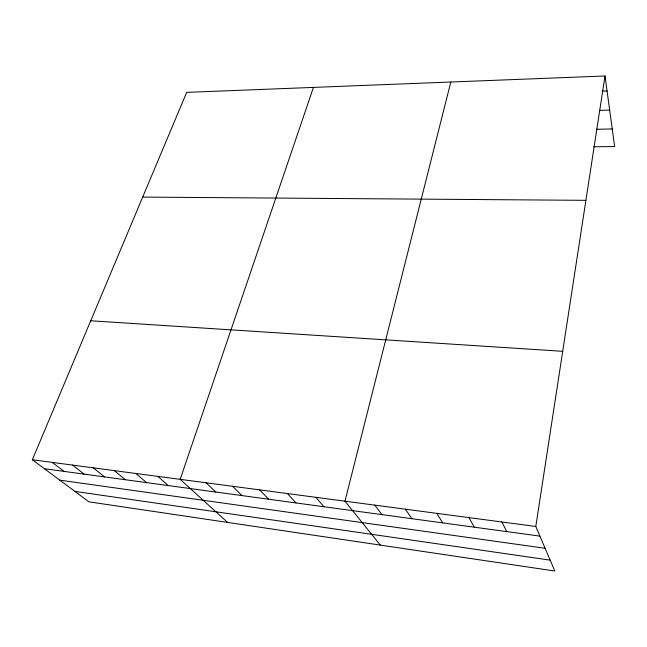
<?xml version="1.0" encoding="UTF-8"?>
<svg xmlns="http://www.w3.org/2000/svg" width="647" height="647" viewBox="0 0 647 647"><rect width="100%" height="100%" fill="white"/><g stroke="black" fill="none" stroke-linecap="round" stroke-linejoin="round"><path stroke-width="0.97" d="M535.797 526.472L605.01 75.982L186.684 92.367L32.35 459.758L88.938 501.829L554.811 571.018L535.797 526.472L32.35 459.758M450.822 82.023L344.98 501.182L380.339 545.106M313.431 87.402L180.181 479.346L227.607 522.428M602.139 91.138L607.064 90.976M599.664 110.37L609.676 110.103M596.566 129.279L612.256 128.971M593.655 146.788L614.65 146.521L605.01 75.982M142.696 197.092L585.907 200.335M90.734 320.775L562.712 351.305M44.408 468.727L539.905 536.104M59.775 480.147L545.097 548.276M74.898 491.397L550.16 560.124M52.27 462.395L64.093 471.404M72.569 465.088L84.142 474.13M93.265 467.83L104.579 476.904M114.357 470.628L125.397 479.734M135.87 473.475L146.626 482.622M157.803 476.386L168.269 485.565M206.07 482.775L215.847 492.035M232.564 486.285L241.954 495.586M259.673 489.884L268.651 499.217M287.43 493.564L295.978 502.937M315.857 497.325L323.945 506.738M374.823 505.137L381.916 514.624M405.402 509.189L411.969 518.708M436.765 513.346L442.766 522.897M468.929 517.608L474.332 527.192M501.926 521.983L506.706 531.591"/></g></svg>
